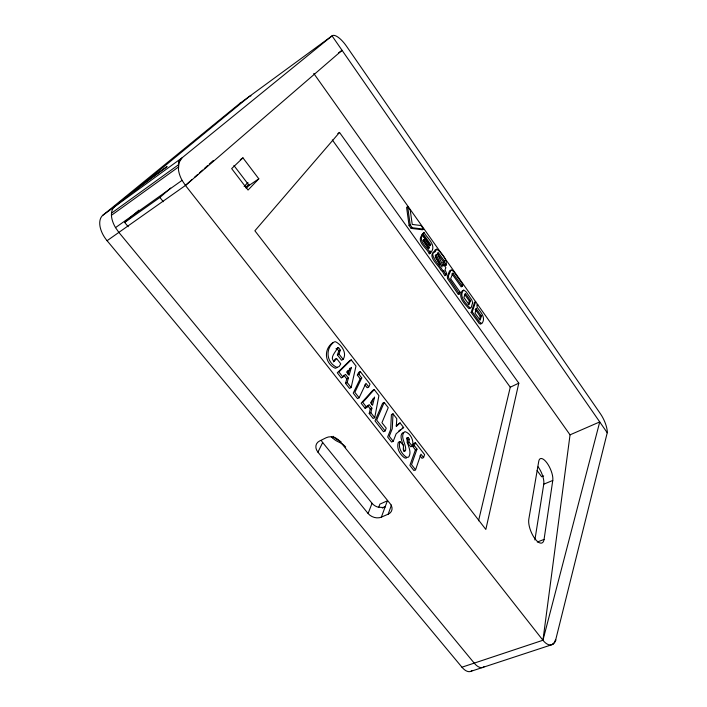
<?xml version="1.0" encoding="UTF-8"?>
<svg xmlns="http://www.w3.org/2000/svg" width="707" height="707" viewBox="0 0 707 707"><rect width="100%" height="100%" fill="white"/><g stroke="black" fill="none" stroke-linecap="round" stroke-linejoin="round"><path stroke-width="1.06" d="M407.064 438.693L407.7 439.993L407.267 442.838L410.829 446.797L412.437 446.046C414.169 440.426 410.449 433.276 404.917 431.588C398.872 436.299 407.082 444.703 405.5 450.73L404.537 451.349L403.237 449.369L403.609 445.445L399.959 441.548L398.333 442.308C396.344 447.982 399.649 454.159 404.157 457.57A7.53 3.668 65.3 0 0 406.445 458.003M399.959 441.548C397.97 447.222 401.284 453.399 405.791 456.81A7.538 3.659 65.3 0 0 408.929 456.66C412.305 450.545 406.26 444.19 407.082 437.969L408.142 437.43L409.3 439.241L408.876 442.078L407.267 442.838M484.198 666.666A18.789 8.829 71.8 0 1 474.22 663.122L118.873 232.4L115.515 227.619A22.05 12.691 51.6 0 1 111.441 215.317L111.494 213.152A22.05 12.691 51.6 0 1 114.561 206.736L129.001 194.929M335.949 348.772L337.31 348.851L338.741 351.079L337.363 354.879L341.534 360.234L343.142 359.377C347.367 352.952 341.357 344.654 335.551 341.737L334.243 341.888C324.725 348.816 326.599 362.673 336.921 367.401L339.157 366.509L340.774 363.858L336.567 358.458L334.95 359.333L333.404 361.966M336.567 358.458L334.234 361.418C328.976 357.848 336.108 351.644 337.539 347.906L338.9 347.977L340.332 350.212L338.962 354.013L337.363 354.879M393.004 413.807L392.252 428.769L389.265 436.237L393.225 441.283L391.59 442.052L387.639 437.014L390.635 429.547L391.413 414.585L393.004 413.807L396.786 418.685L396.3 426.498L400.038 422.883L403.635 427.532L396.159 433.771L393.225 441.283M553.404 643.883L551.08 644.917A19.416 9.518 75 0 1 542.949 640.259L185.455 185.446L182.079 180.347A22.995 13.893 53.7 0 1 178.456 169.645L178.924 162.672L182.035 157.838L332.043 35.871A17.542 6.071 56.3 0 1 346.545 46.273L600.464 413.825A14.865 4.702 65.1 0 1 607.242 432.755L555.251 641.629L552.273 644.572L470.977 671.305M180.727 159.155L179.004 161.276L178.367 165.977M607.242 432.755L332.043 35.871L239.62 103.584L102.948 215.158A21.882 12.85 51.2 0 0 107.084 240.707L461.945 667.205L542.949 640.25L570.045 434.84L313.758 73.44M544.063 539.423L552.768 480.451A13.433 5.046 66.2 0 0 547.015 463.005A13.433 5.046 66.2 0 0 538.761 461.256L528.818 519.15A14.67 5.859 67.7 0 0 534.943 538.707A14.67 5.859 67.7 0 0 544.063 539.423L537.276 542.039M534.881 539.945L543.763 484.189A13.371 5.135 66.3 0 0 538.124 466.832M374.719 417.66L378.917 395.62L374.268 389.61L372.677 390.423L361.144 403.229L365.13 408.319L366.765 407.497L369.116 404.581L371.891 408.142L370.857 412.72L369.222 413.533L373.093 418.464L374.719 417.66L370.857 412.72M403.874 451.49L403.397 446.276M351.149 387.569L356.001 366.032L351.238 359.881L349.647 360.729L337.283 372.801L341.366 378.015L345.529 374.392L348.374 378.042L347.19 382.514L345.564 383.362L349.523 388.408L351.149 387.569L347.19 382.514M518.797 383.167L485.833 529.446L254.882 230.791L339.519 132.439L518.797 383.167L510.26 387.215L478.542 520.794M369.222 413.533L370.274 408.946L371.891 408.142M371.431 404.086L372.722 399.031M542.949 640.25L599.739 421.929L570.045 434.84M345.564 383.362L346.757 378.89L348.374 378.042M348.074 374.144L349.806 368.241M434.195 251.825L434.938 250.039L436.139 249.801M481.449 316.073L480.133 320.183L475.033 313.157L476.306 308.835L481.449 316.073L480.345 316.648L479.355 319.732M423.581 457.579L424.598 454.583L415.38 442.688L413.781 443.43L412.72 446.4L415.398 449.846L409.901 465.4L413.94 470.553L415.575 469.81L420.939 454.177L423.581 457.579L421.982 458.313L420.002 455.768M471.118 312.423L472.241 311.831L475.696 301.633L474.6 302.207L471.118 312.423L479.187 323.523L480.707 324.16L481.096 323.656M470.491 300.652L469.086 304.664L463.916 297.55L465.286 293.334L470.491 300.652L469.386 301.244L468.326 304.257M415.38 442.688L414.32 445.649L416.997 449.104L411.527 464.658L415.575 469.81M388.17 514.175A9.845 7.45 21.2 0 0 390.22 503.764L339.97 441.345A10.101 7.848 25.2 0 0 326.263 437.695L319.493 441.044A10.057 7.786 25.5 0 0 317.929 452.144L368.1 513.494A9.81 7.397 21.5 0 0 381.373 517.126L388.17 514.175L391.466 505.01M381.373 517.126L387.356 500.83L379.898 504.135L378.758 507.149M450.801 270.445L449.643 270.746L447.354 276.322L447.496 278.514L458.339 294.519L459.453 293.909L460.107 292.185L450.624 278.735L452.878 273.141L462.307 286.291L461.211 286.883L451.923 273.821L453.019 273.211M462.307 286.291L462.944 284.603L453.682 271.559L451.181 269.703L448.468 275.703L448.618 277.895L459.453 293.909M368.1 513.494L372.05 503.296L322.675 442.529A9.916 7.733 25.5 0 1 321.402 440.523M385.112 430.925L386.234 428.195L381.939 422.706L388.24 407.656L384.201 402.442L382.611 403.237L375.002 420.904L383.486 431.721L385.112 430.925L376.637 420.108L384.201 402.442M433.789 252.037C427.426 256.721 438.791 265.417 440.594 269.65A4.083 1.564 61 0 0 442.467 271.444L444.818 275.739L445.94 275.12L446.63 273.441L445.021 269.756L445.887 267.706L443.74 264.701L442.635 265.319M443.74 264.701L443.165 266.062L437.5 253.954L438.181 252.443L444.394 261.051L443.033 262.633L445.163 265.629L446.267 265.019C447.195 258.921 441.08 252.311 436.493 249.005L435.309 251.719C427.019 252.982 441.504 267.573 441.707 269.031A4.083 1.564 61 0 0 443.581 270.825L445.94 275.12M445.163 265.629L445.604 264.577M443.033 262.633L444.456 261.272M368.745 386.915L370.035 384.14L360.27 371.546L358.679 372.386L357.335 375.117L360.181 378.766L353.226 393.136L357.512 398.598L359.138 397.767L365.952 383.318L368.745 386.915L367.145 387.736L364.909 384.864M429.273 253.795L430.386 253.159C437.483 245.585 427.426 238.48 423.917 232.373L423.148 233.911L430.651 244.463L430.236 245.744L422.6 235.016L421.496 235.661C416.715 242.439 427.258 248.245 429.273 253.795L430.528 251.091M429.485 247.344L428.946 248.475L423.581 240.954L424.014 239.673L429.485 247.344L428.371 247.98L422.901 240.309L424.014 239.673M360.27 371.546L358.935 374.277L361.772 377.936L354.852 392.297L359.138 397.767M317.929 452.144L322.675 442.529M422.6 235.016C417.837 241.794 428.371 247.6 430.386 253.159M430.722 244.71L429.617 245.347L422.044 234.556L423.917 232.373M365.13 408.319L366.906 406.127M346.686 371.988L347.941 370.486M470.067 308.19L468.962 308.588C464.782 304.045 457.226 297.028 462.502 290.524L463.2 290.63M553.174 643.971L554.394 642.902M374.268 389.61L362.771 402.398L366.765 407.497M258.815 178.818L248.051 190.05L231.666 168.611L242.943 157.855L258.815 178.818L249.094 185.402L246.169 188.424M245.833 187.364L248.899 184.2M244.145 186.445L247.963 182.53M351.238 359.881L338.9 371.935L342.992 377.158M396.194 425.826L400.038 422.883M107.084 240.707L185.455 185.446L192.012 179.569M194.469 177.369L197.748 174.426M199.392 172.959L202.67 170.025M204.305 168.558L207.584 165.624M209.219 164.148L213.32 160.48M128.179 226.708L124.679 222.44L159.897 197.465L170.687 188.035M124.679 222.44L138.89 210.173M185.455 185.446L342.082 50.347L338.6 52.848M398.713 431.076L400.374 429.679M133.667 191.544L249.191 96.576A16.676 7.185 54.6 0 1 250.967 95.852M139.102 186.657L167.099 166.569L128.374 195.441M178.456 164.802L111.494 213.152M102.948 215.158L182.035 157.838M179.004 161.276L179.684 160.772M178.473 162.999L178.924 162.672M111.441 215.317L178.279 167.161M337.539 367.375L335.295 368.276C324.955 363.557 323.126 349.682 332.652 342.762M115.515 227.619L182.079 180.347M240.3 159.702L242.943 157.855M337.822 133.579L339.519 132.439M407.683 206.7L406.578 207.372L409.097 225.533L411.129 228.379L422.486 229.775L423.59 229.13L421.045 225.551L412.234 224.428L410.254 210.341L407.683 206.7L410.21 224.87L412.243 227.725L423.59 229.13M409.097 225.533L410.21 224.87M411.129 228.379L412.243 227.725M422.044 234.556L423.148 233.911M429.538 245.099L430.651 244.463M443.351 261.89L444.394 261.051M442.962 271.559L444.084 270.94M445.516 274.06L446.63 273.441M336.771 348.533L338.361 347.667M338.741 351.079L340.332 350.212M461.839 285.204L462.944 284.603M458.993 292.786L460.107 292.185M469.386 301.244L470.411 300.404M476.651 305.097L477.746 304.523L476.916 307.015C480.212 311.628 486.549 317.584 481.821 323.585L479.426 321.906L472.241 311.831M475.201 309.419L476.306 308.835M476.447 308.897L475.343 309.48L480.345 316.648M357.335 375.117L358.935 374.277M360.181 378.766L361.772 377.936M480.265 316.4L481.37 315.826M402.044 428.292L403.635 427.532M406.543 438.19L408.142 437.43M407.7 439.993L409.3 439.241M412.72 446.4L414.32 445.649M415.398 449.846L416.997 449.104M382.319 508.094L385.147 506.857L383 507.485L378.192 507.184A9.677 7.353 21.4 0 1 372.05 503.296M543.656 475.899L541.633 476.748L537.099 470.57M543.763 484.189L552.768 480.451M403.317 432.357C398.775 434.964 402.283 441.61 403.176 445.41M554.553 641.876L555.251 641.629M555.013 640.418L555.958 640.1M341.021 441.725L338.626 440.532A19.336 10.287 63.7 0 1 333.943 437.094L333.183 436.316M331.698 437.059L332.458 437.827A19.319 10.305 63.7 0 0 337.142 441.256L340.332 442.847A19.725 10.667 65.1 0 1 345.688 446.992M331.344 436.599L332.458 437.827M408.876 442.078L412.437 446.046M159.897 197.465L163.299 201.725M343.902 375.249L346.757 378.89M367.49 405.394L370.274 408.946M338.962 354.013L343.142 359.377M233.902 165.482L249.094 185.402M332.325 139.933L510.26 387.215M435.229 255.315L439.674 264.754M444.137 262.014L446.267 265.019M437.235 253.15L443.289 261.67M464.941 294.863L469.307 300.988M472.002 670.669A18.665 8.961 72.1 0 1 461.945 667.205M239.62 103.584A16.579 7.309 54.4 0 1 240.451 103.089M472.647 302.649L471.18 307.607L470.084 308.005C465.904 303.444 458.348 296.436 463.606 289.932L466.046 291.699L471.799 299.998L472.647 302.649M374.577 397.21L372.536 405.297L370.539 402.725L374.577 397.21M351.406 367.393L349.108 375.258L347.057 372.633L351.406 367.393M436.192 254.6L435.185 257.233L442.087 266.91L436.192 254.6"/></g></svg>
